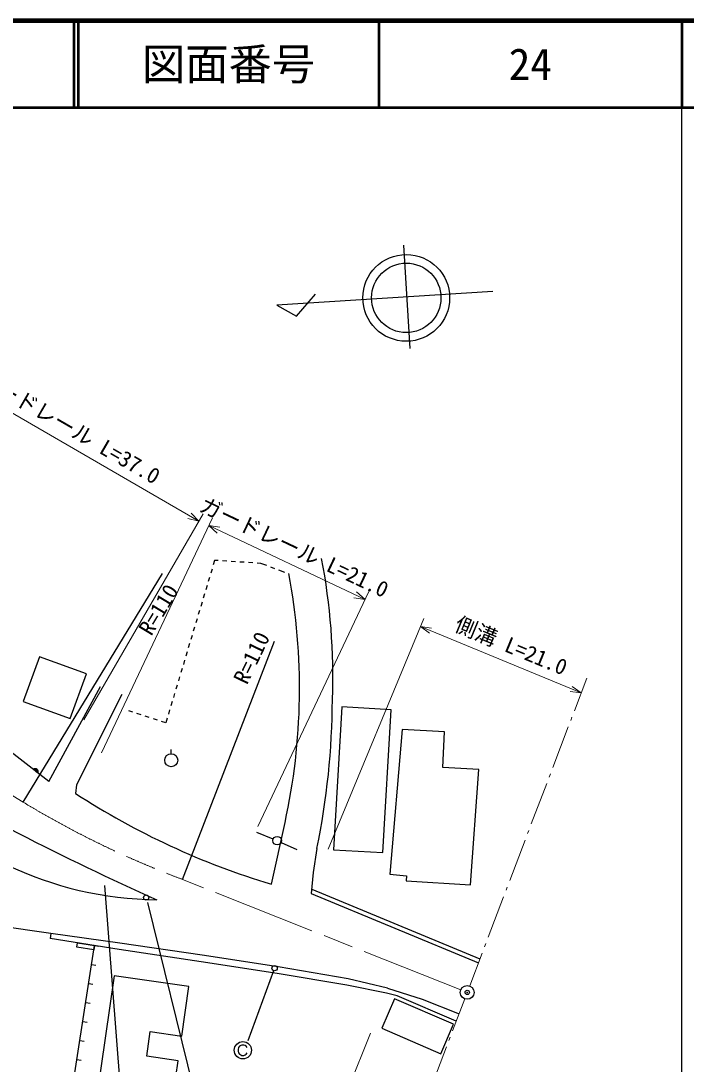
# Model space of a CAD drawing. Units: millimetres, scale not verified. Extents: x 40000 to 680000, y 20000 to 380000.
# Drawn here: x 502620 to 579500, y 259418 to 380000 of the extents above; entities that cross this region are included whole.
import ezdxf
from ezdxf.enums import TextEntityAlignment as Align

# ---------------------------------------------------------------- set-up
doc = ezdxf.new("R2010")
doc.units = ezdxf.units.MM
doc.header["$LTSCALE"] = 1000
doc.header["$PDMODE"] = 32
doc.header["$PDSIZE"] = 500
doc.linetypes.add('CHAIN', pattern=[18.5, 12, -1.5, 3.5, -1.5])
for name, color, linetype, lineweight in [('M-BGD', 7, 'Continuous', 25), ('M-BMK', 2, 'CHAIN', 13), ('M-BMK-HTXT', 7, 'Continuous', 13), ('M-BMK-SRVR', 3, 'Continuous', 25), ('M-STR-HTXT', 7, 'Continuous', 13), ('M-STR-STRC', 7, 'Continuous', 25), ('M-TTL', 2, 'Continuous', 140), ('M-TTL-BAND', 7, 'Continuous', 25), ('M-TTL-LINE', 7, 'Continuous', 50)]:
    doc.layers.add(name, color=color, linetype=linetype, lineweight=lineweight)
doc.layers.add('M-OTRS', color=6, linetype='Continuous')
doc.layers.add('M-TTL-TXT', color=7, linetype='Continuous')
doc.styles.add('ＭＳ ゴシック', font='')
doc.styles.get('ＭＳ ゴシック').set_extended_font_data('MS Gothic')

msp = doc.modelspace()

# ---------------------------------------------------------------- linework, layer by layer
at = {"layer": 'M-BGD'}
for p, q in [((547601, 342129), (546890, 354056)), ((557155, 348719), (532204, 347154)), ((534472, 345885), (536665, 348424)), ((532204, 347154), (534472, 345885)), ((525015, 317645), (524855, 317115)), ((525437, 317617), (525015, 317645)), ((526434, 317551), (525936, 317584)), ((527432, 317486), (526933, 317519)), ((528430, 317420), (527931, 317453)), ((529428, 317355), (528929, 317387)), ((530349, 317294), (529927, 317322)), ((531034, 317034), (530349, 317294)), ((524711, 316636), (524567, 316157)), ((531969, 316679), (531502, 316856)), ((533121, 316241), (532436, 316501)), ((524135, 314721), (523990, 314242)), ((524423, 315678), (524279, 315199)), ((523846, 313763), (523702, 313284)), ((523558, 312805), (523414, 312327)), ((523270, 311848), (523126, 311369)), ((522694, 309933), (522550, 309454)), ((522982, 310890), (522838, 310412)), ((522406, 308975), (522261, 308496)), ((522117, 308018), (521973, 307539)), ((521829, 307060), (521685, 306581)), ((521253, 305145), (521109, 304666)), ((521541, 306102), (521397, 305624)), ((520965, 304187), (520821, 303708)), ((505838, 292068), (511839, 303068)), ((520676, 303230), (520532, 302751)), ((520388, 302272), (520244, 301793)), ((519812, 300357), (519668, 299878)), ((520100, 301315), (519956, 300836)), ((515557, 300086), (515083, 300238)), ((516509, 299782), (516033, 299934)), ((517462, 299477), (516985, 299630)), ((518414, 299173), (517938, 299325)), ((519524, 299399), (519364, 298869)), ((519364, 298869), (518890, 299021)), ((546691, 298103), (545268, 281355)), ((519993, 295295), (519993, 295795)), ((531578, 280216), (533146, 287329)), ((531763, 285433), (529905, 286174)), ((532682, 285041), (534504, 284216)), ((545268, 281355), (547190, 281191)), ((547190, 281191), (547139, 280595)), ((536183, 279121), (555500, 271121)), ((536232, 279639), (555677, 271585)), ((506083, 274502), (498650, 275594)), ((506083, 274502), (506007, 273920)), ((508072, 253381), (511140, 273114)), ((511140, 273114), (511634, 273038)), ((511140, 273114), (511634, 273038)), ((510799, 270922), (511293, 270845)), ((510458, 268729), (510952, 268652)), ((510117, 266536), (510611, 266460)), ((509776, 264344), (510270, 264267)), ((509435, 262151), (509929, 262074)), ((509095, 259959), (509589, 259882))]:
    msp.add_line(p, q, dxfattribs=at)
for points in [[(505838, 292068), (483860, 309186), (471111, 314011), (465160, 310600)], [(514296, 302155), (509032, 291697), (508927, 290714)], [(547139, 280595), (554580, 280154), (555525, 293466), (551384, 293700), (551594, 297841), (546691, 298103)], [(536836, 284337), (536417, 281555), (536183, 279121)], [(544893, 267635), (540292, 268551), (532240, 269908), (523461, 271252), (513962, 272672), (506007, 273920)], [(544989, 268213), (540428, 269289), (532359, 270649), (523573, 271994), (514075, 273413), (506083, 274502)], [(513390, 269636), (511343, 255498), (519992, 254246), (520799, 259816)], [(521209, 262651), (522040, 268383), (513390, 269636)], [(544989, 268213), (548989, 266923), (553261, 265234)], [(552942, 264396), (546108, 267325), (544893, 267635)], [(520799, 259816), (517165, 260342), (517576, 263177), (521209, 262651)]]:
    msp.add_lwpolyline(points, dxfattribs=at)
for points in [[(502893, 301328), (508336, 299363), (510207, 304545), (504764, 306511)], [(539707, 300700), (538760, 284205), (544467, 283877), (545415, 300372)], [(509156, 273426), (511140, 273114), (511062, 272617), (509078, 272928)], [(544349, 263560), (551160, 260627), (552621, 264019), (545810, 266951)]]:
    msp.add_lwpolyline(points, close=True, dxfattribs=at)
for centre, radius in [((547157, 347985), 5016), ((547157, 347985), 4013), ((519993, 294545), 750), ((532227, 285247), 500)]:
    msp.add_circle(centre, radius, dxfattribs=at)
for centre, radius, start, end in [((467225, 304252), 71451, 357.84751, 10.98606), ((462569, 302810), 72255, 347.62835, 10.61684), ((450193, 302045), 88434, 348.44879, 359.69116), ((504283, 293210), 354, 330.88163, 133.28681), ((504283, 293210), 283, 333.10567, 131.06277), ((504283, 293210), 212, 336.85199, 127.31644), ((504283, 293210), 142, 344.56372, 119.60471), ((504283, 293210), 100, 354.88139, 109.28705), ((556681, 364065), 87526, 236.93419, 253.33351)]:
    msp.add_arc(centre, radius, start, end, dxfattribs=at)
at = {"layer": 'M-BMK'}
for p, q in [((502894, 289692), (482434, 302173)), ((553459, 268004), (521318, 280760))]:
    msp.add_line(p, q, dxfattribs=at)
msp.add_arc((560189, 384408), 110697, 238.82966, 249.44281, dxfattribs=at)
at = {"layer": 'M-BMK-HTXT'}
for p, q in [((568022, 304034), (566589, 300265)), ((566304, 299517), (566162, 299143)), ((565877, 298396), (564099, 293722)), ((563388, 291853), (561610, 287180)), ((563815, 292975), (563673, 292601)), ((561326, 286432), (561183, 286058)), ((560899, 285311), (559121, 280637)), ((558837, 279890), (558694, 279516)), ((558410, 278768), (556632, 274095)), ((556347, 273347), (556205, 272973)), ((555921, 272226), (554487, 268457)), ((553918, 266961), (552515, 263274)), ((552230, 262526), (552088, 262152)), ((551804, 261404), (550026, 256731))]:
    msp.add_line(p, q, dxfattribs=at)
at = {"layer": 'M-BMK-SRVR'}
for p, q in [((502894, 289692), (518980, 316116)), ((521318, 280760), (531946, 308309))]:
    msp.add_line(p, q, dxfattribs=at)
msp.add_circle((554202, 267709), 800, dxfattribs=at)
at = {"layer": 'M-OTRS'}
msp.add_point((554202, 267709), dxfattribs=at)
at = {"layer": 'M-STR-HTXT'}
for p, q in [((491263, 340660), (523183, 322164)), ((509878, 299205), (523684, 323029)), ((511937, 295411), (524763, 322568)), ((523183, 322164), (521913, 322467)), ((523183, 322164), (522289, 323115)), ((524336, 321664), (542392, 313136)), ((524336, 321664), (525306, 320791)), ((524336, 321664), (525626, 321469)), ((529993, 286883), (542819, 314040)), ((542392, 313136), (541422, 314009)), ((542392, 313136), (541102, 313330)), ((538146, 284258), (549191, 310926)), ((548808, 310003), (567369, 302315)), ((548808, 310003), (549843, 309236)), ((548808, 310003), (550082, 309813)), ((567369, 302315), (566333, 303083)), ((567369, 302315), (566094, 302505)), ((543027, 262996), (532152, 235969))]:
    msp.add_line(p, q, dxfattribs=at)
at = {"layer": 'M-STR-STRC'}
for p, q in [((512271, 280060), (515167, 242618)), ((524853, 247409), (517290, 278108)), ((528906, 262149), (531839, 270225)), ((527773, 261325), (527723, 261125)), ((527723, 261125), (527723, 260925)), ((527723, 260925), (527773, 260725)), ((527873, 261475), (527773, 261325)), ((527773, 260725), (527873, 260575)), ((528023, 261575), (527873, 261475)), ((527873, 260575), (528023, 260475)), ((528173, 261625), (528023, 261575)), ((528023, 260475), (528173, 260425)), ((528373, 261625), (528173, 261625)), ((528523, 261575), (528373, 261625)), ((528373, 260425), (528523, 260475)), ((528673, 261475), (528523, 261575)), ((528523, 260475), (528673, 260575)), ((528773, 261325), (528673, 261475)), ((528673, 260575), (528773, 260725)), ((528173, 260425), (528373, 260425))]:
    msp.add_line(p, q, dxfattribs=at)
for centre, radius in [((517101, 278672), 305), ((531942, 270512), 305), ((528273, 261025), 1000)]:
    msp.add_circle(centre, radius, dxfattribs=at)
for centre, radius, start, end in [((648529, 570340), 319641, 239.59788, 245.9609), ((518757, 319586), 41166, 219.40837, 269.39254)]:
    msp.add_arc(centre, radius, start, end, dxfattribs=at)
at = {"layer": 'M-TTL'}
msp.add_line((680000, 380000), (40000, 380000), dxfattribs=at)
at = {"layer": 'M-TTL-BAND'}
msp.add_line((579000, 20000), (579000, 370000), dxfattribs=at)
at = {"layer": 'M-TTL-LINE'}
for p, q in [((508747, 380000), (508747, 370000)), ((509247, 380000), (509247, 370000)), ((543997, 380000), (543997, 370000)), ((579000, 380000), (579000, 370000)), ((40000, 370000), (680000, 370000))]:
    msp.add_line(p, q, dxfattribs=at)

# ---------------------------------------------------------------- texts
at = {"layer": 'M-BMK-SRVR', "style": 'ＭＳ ゴシック'}
for rotation, p in [(58.785, (516909, 309290)), (64.33, (527928, 303577))]:
    msp.add_text('R=110', height=1833, rotation=rotation, dxfattribs=at).set_placement(p, align=Align.MIDDLE_LEFT)
at = {"layer": 'M-STR-HTXT', "style": 'ＭＳ ゴシック'}
for s, rotation, p in [('ガードレール L=37.0', 329.909, (507474, 331845)), ('ガードレール L=21.0', 334.718, (533578, 317852)), ('側溝 L=21.0', 337.503, (558722, 306438))]:
    msp.add_text(s, height=1833, rotation=rotation, dxfattribs=at).set_placement(p, align=Align.BOTTOM_CENTER)
at = {"layer": 'M-TTL-TXT', "style": 'ＭＳ ゴシック'}
for s, p in [('図面番号', (526622, 375000)), ('24', (561497, 375000))]:
    msp.add_text(s, height=3666, dxfattribs=at).set_placement(p, align=Align.MIDDLE_CENTER)

doc.saveas('drawing.dxf')
